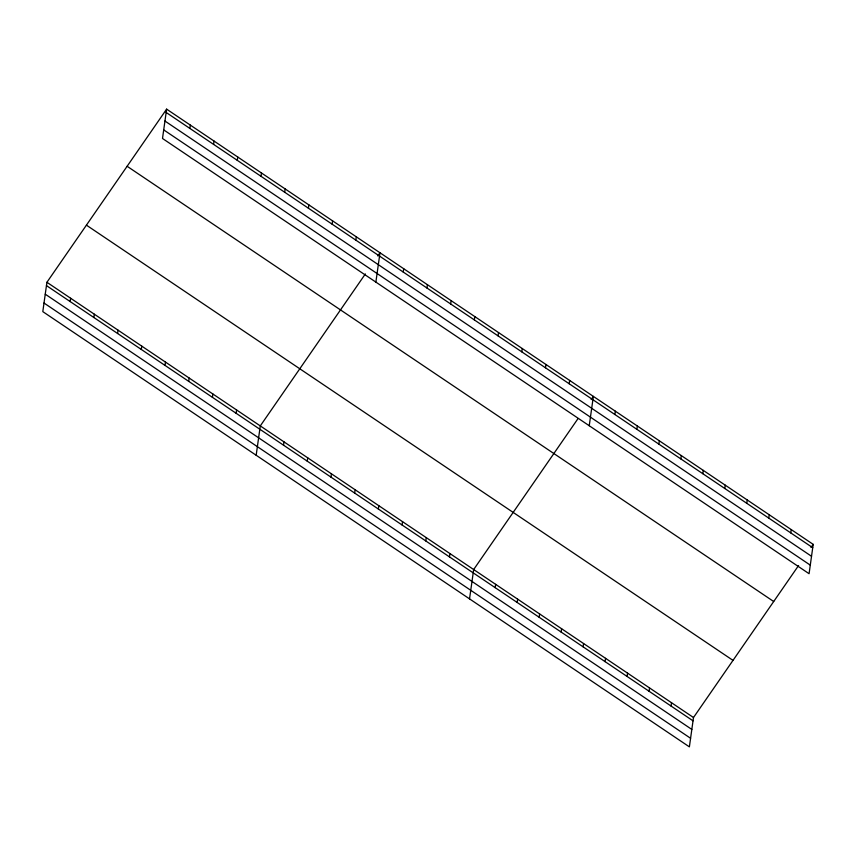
<?xml version="1.0" encoding="UTF-8"?>
<svg xmlns="http://www.w3.org/2000/svg" width="856" height="856" viewBox="0 0 856 856"><rect width="100%" height="100%" fill="white"/><g stroke="black" fill="none" stroke-linecap="round" stroke-linejoin="round"><path stroke-width="1.28" d="M166.62 109.14L162.501 138.479L809.081 573.713L813.2 544.373L166.62 109.14L46.92 282.287L42.8 311.627L689.38 746.86L693.499 717.521L798.573 565.538M70.16 301.558L70.631 298.241M93.871 317.523L94.342 314.205M117.582 333.476L118.042 330.159M141.294 349.441L141.754 346.124M189.871 128.411L190.332 125.094M164.994 365.394L165.465 362.077M213.572 144.375L214.043 141.058M188.705 381.359L189.165 378.042M237.283 160.329L237.743 157.012M212.416 397.312L212.876 393.995M260.994 176.293L261.454 172.976M236.117 413.277L236.588 409.949M284.695 192.247L285.166 188.93M256.169 455.253L260.288 425.914L365.362 273.931M308.406 208.211L308.877 204.884M283.539 445.195L283.999 441.867M332.117 224.165L332.577 220.848M307.24 461.149L307.711 457.832M355.818 240.129L356.289 236.802M330.951 477.113L331.422 473.785M375.87 282.106L380 252.766L377.796 255.944M354.662 493.067L355.122 489.75M403.24 272.048L403.7 268.72M378.363 509.02L378.834 505.703M426.941 288.001L427.411 284.684M402.074 524.985L402.545 521.668M450.652 303.966L451.123 300.638M425.785 540.939L426.245 537.621M474.363 319.919L474.823 316.602M449.486 556.903L449.956 553.586M498.064 335.873L498.534 332.556M469.537 598.879L473.668 569.54L578.003 418.616M521.775 351.837L522.246 348.52M495.185 587.655L495.645 584.338M545.486 367.791L545.946 364.474M517.163 602.453L517.634 599.136M569.187 383.755L569.657 380.439M539.152 617.251L539.612 613.934M589.238 425.732L593.369 396.392L591.175 399.57M561.129 632.049L561.6 628.732M614.886 414.507L615.346 411.19M583.118 646.847L583.578 643.53M636.864 429.305L637.335 425.988M605.096 661.645L605.567 658.328M658.853 444.104L659.313 440.786M627.084 676.443L627.544 673.126M680.83 458.902L681.301 455.585M649.062 691.241L649.533 687.924M702.819 473.7L703.279 470.383M671.051 706.04L671.511 702.723M724.797 488.498L725.267 485.181M746.785 503.296L747.245 499.979M768.763 518.094L769.234 514.777M790.751 532.892L791.212 529.575M811.007 547.551L813.2 544.373M166.16 112.457L812.729 547.69M164.951 121.038L811.531 556.282M163.71 129.887L810.279 565.131M127.127 166.278L773.696 601.511M86.424 225.149L733.004 660.383M46.92 282.287L693.499 717.521M46.459 285.604L693.028 720.838M45.25 294.186L691.83 729.43M44.009 303.035L690.578 738.279"/></g></svg>
